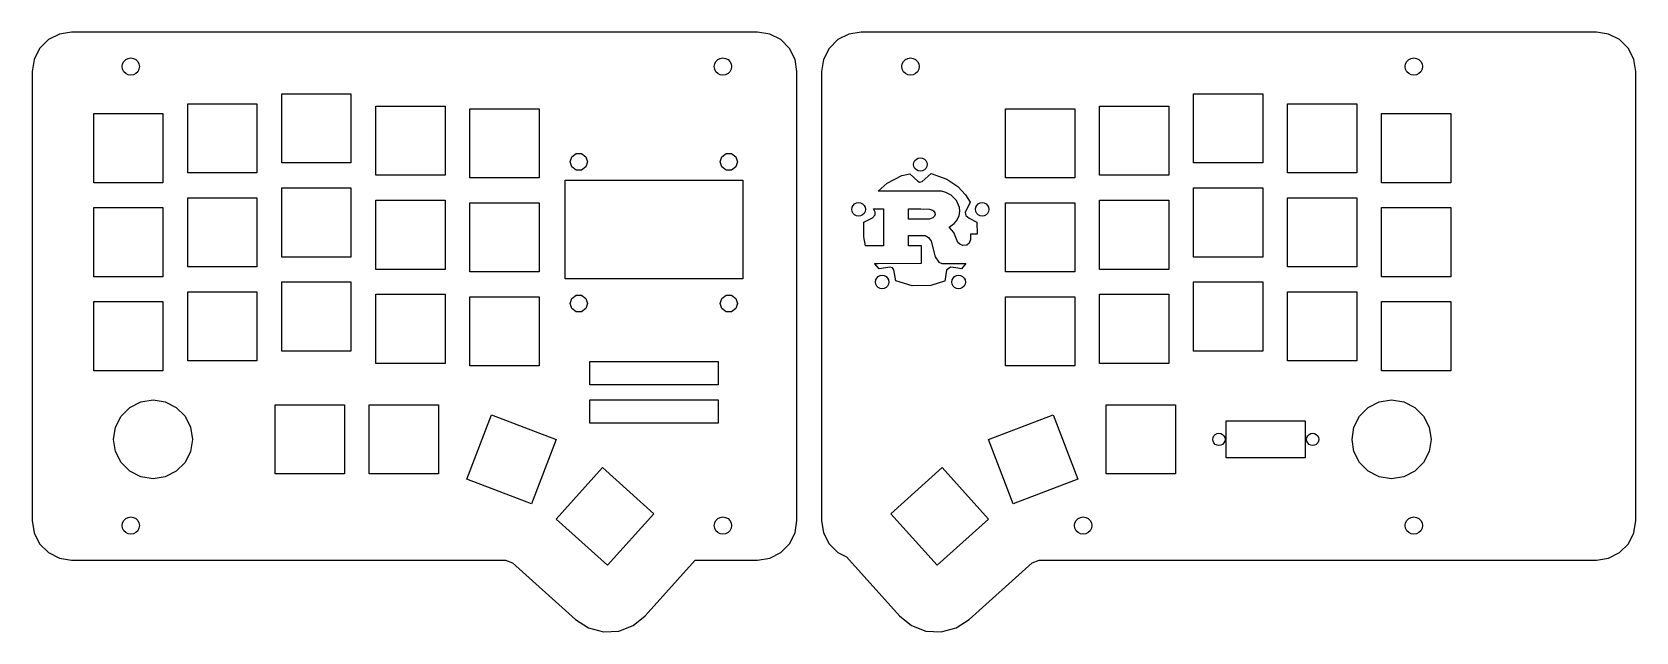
# Model space of a CAD drawing. Header units: metres. Extents: x -160 to 165, y -62 to 60.
import ezdxf

# ---------------------------------------------------------------- set-up
doc = ezdxf.new("R2010")
doc.units = ezdxf.units.M

msp = doc.modelspace()

# ---------------------------------------------------------------- linework, layer by layer
for p, q in [((-154.472, 59.6085), (-156.702, 58.4721)), ((-152, 60), (-154.472, 59.6085)), ((-13, 60), (-152, 60)), ((-10.5279, 59.6085), (-13, 60)), ((-8.29771, 58.4721), (-10.5279, 59.6085)), ((5.52786, 59.6085), (3.29771, 58.4721)), ((8, 60), (5.52786, 59.6085)), ((157, 60), (8, 60)), ((159.472, 59.6085), (157, 60)), ((161.702, 58.4721), (159.472, 59.6085)), ((-158.472, 56.7023), (-159.608, 54.4721)), ((-156.702, 58.4721), (-158.472, 56.7023)), ((-6.52786, 56.7023), (-8.29771, 58.4721)), ((-5.39154, 54.4721), (-6.52786, 56.7023)), ((1.52786, 56.7023), (0.39154, 54.4721)), ((3.29771, 58.4721), (1.52786, 56.7023)), ((163.472, 56.7023), (161.702, 58.4721)), ((164.608, 54.4721), (163.472, 56.7023)), ((-159.608, 54.4721), (-160, 52)), ((-160, 52), (-160, -39)), ((-141.75, 53), (-141.664, 53.5408)), ((-141.664, 52.4592), (-141.75, 53)), ((-141.664, 53.5408), (-141.416, 54.0286)), ((-141.416, 51.9714), (-141.664, 52.4592)), ((-141.416, 54.0286), (-141.029, 54.4158)), ((-141.029, 54.4158), (-140.541, 54.6644)), ((-140.541, 54.6644), (-140, 54.75)), ((-140, 54.75), (-139.459, 54.6644)), ((-139.459, 54.6644), (-138.971, 54.4158)), ((-138.971, 54.4158), (-138.584, 54.0286)), ((-138.584, 54.0286), (-138.336, 53.5408)), ((-138.336, 52.4592), (-138.584, 51.9714)), ((-138.336, 53.5408), (-138.25, 53)), ((-138.25, 53), (-138.336, 52.4592)), ((-21.75, 53), (-21.6644, 53.5408)), ((-21.6644, 52.4592), (-21.75, 53)), ((-21.6644, 53.5408), (-21.4158, 54.0286)), ((-21.4158, 51.9714), (-21.6644, 52.4592)), ((-21.4158, 54.0286), (-21.0286, 54.4158)), ((-21.0286, 54.4158), (-20.5408, 54.6644)), ((-20.5408, 54.6644), (-20, 54.75)), ((-20, 54.75), (-19.4592, 54.6644)), ((-19.4592, 54.6644), (-18.9714, 54.4158)), ((-18.9714, 54.4158), (-18.5842, 54.0286)), ((-18.5842, 54.0286), (-18.3357, 53.5408)), ((-18.3357, 52.4592), (-18.5842, 51.9714)), ((-18.3357, 53.5408), (-18.25, 53)), ((-18.25, 53), (-18.3357, 52.4592)), ((-5, 52), (-5.39154, 54.4721)), ((-5, -39), (-5, 52)), ((0.39154, 54.4721), (0, 52)), ((0, 52), (0, -39)), ((16.25, 53), (16.3357, 53.5408)), ((16.3357, 52.4592), (16.25, 53)), ((16.3357, 53.5408), (16.5842, 54.0286)), ((16.5842, 51.9714), (16.3357, 52.4592)), ((16.5842, 54.0286), (16.9714, 54.4158)), ((16.9714, 54.4158), (17.4592, 54.6644)), ((17.4592, 54.6644), (18, 54.75)), ((18, 54.75), (18.5408, 54.6644)), ((18.5408, 54.6644), (19.0286, 54.4158)), ((19.0286, 54.4158), (19.4158, 54.0286)), ((19.4158, 54.0286), (19.6644, 53.5408)), ((19.6644, 52.4592), (19.4158, 51.9714)), ((19.6644, 53.5408), (19.75, 53)), ((19.75, 53), (19.6644, 52.4592)), ((118.25, 53), (118.336, 53.5408)), ((118.336, 52.4592), (118.25, 53)), ((118.336, 53.5408), (118.584, 54.0286)), ((118.584, 51.9714), (118.336, 52.4592)), ((118.584, 54.0286), (118.971, 54.4158)), ((118.971, 54.4158), (119.459, 54.6644)), ((119.459, 54.6644), (120, 54.75)), ((120, 54.75), (120.541, 54.6644)), ((120.541, 54.6644), (121.029, 54.4158)), ((121.029, 54.4158), (121.416, 54.0286)), ((121.416, 54.0286), (121.664, 53.5408)), ((121.664, 52.4592), (121.416, 51.9714)), ((121.664, 53.5408), (121.75, 53)), ((121.75, 53), (121.664, 52.4592)), ((165, 52), (164.608, 54.4721)), ((165, -39), (165, 52)), ((-141.029, 51.5842), (-141.416, 51.9714)), ((-140.541, 51.3357), (-141.029, 51.5842)), ((-140, 51.25), (-140.541, 51.3357)), ((-139.459, 51.3357), (-140, 51.25)), ((-138.971, 51.5842), (-139.459, 51.3357)), ((-138.584, 51.9714), (-138.971, 51.5842)), ((-21.0286, 51.5842), (-21.4158, 51.9714)), ((-20.5408, 51.3357), (-21.0286, 51.5842)), ((-20, 51.25), (-20.5408, 51.3357)), ((-19.4592, 51.3357), (-20, 51.25)), ((-18.9714, 51.5842), (-19.4592, 51.3357)), ((-18.5842, 51.9714), (-18.9714, 51.5842)), ((16.9714, 51.5842), (16.5842, 51.9714)), ((17.4592, 51.3357), (16.9714, 51.5842)), ((18, 51.25), (17.4592, 51.3357)), ((18.5408, 51.3357), (18, 51.25)), ((19.0286, 51.5842), (18.5408, 51.3357)), ((19.4158, 51.9714), (19.0286, 51.5842)), ((118.971, 51.5842), (118.584, 51.9714)), ((119.459, 51.3357), (118.971, 51.5842)), ((120, 51.25), (119.459, 51.3357)), ((120.541, 51.3357), (120, 51.25)), ((121.029, 51.5842), (120.541, 51.3357)), ((121.416, 51.9714), (121.029, 51.5842)), ((-109.375, 33.475), (-109.375, 47.475)), ((-109.375, 47.475), (-95.375, 47.475)), ((-95.375, 47.475), (-95.375, 33.475)), ((75.375, 33.475), (75.375, 47.475)), ((75.375, 47.475), (89.375, 47.475)), ((89.375, 47.475), (89.375, 33.475)), ((-147.475, 29.475), (-147.475, 43.475)), ((-147.475, 43.475), (-133.475, 43.475)), ((-133.475, 43.475), (-133.475, 29.475)), ((-128.425, 31.475), (-128.425, 45.475)), ((-128.425, 45.475), (-114.425, 45.475)), ((-114.425, 45.475), (-114.425, 31.475)), ((-90.325, 30.975), (-90.325, 44.975)), ((-90.325, 44.975), (-76.325, 44.975)), ((-76.325, 44.975), (-76.325, 30.975)), ((-71.275, 30.475), (-71.275, 44.475)), ((-71.275, 44.475), (-57.275, 44.475)), ((-57.275, 44.475), (-57.275, 30.475)), ((37.275, 30.475), (37.275, 44.475)), ((37.275, 44.475), (51.275, 44.475)), ((51.275, 44.475), (51.275, 30.475)), ((56.325, 30.975), (56.325, 44.975)), ((56.325, 44.975), (70.325, 44.975)), ((70.325, 44.975), (70.325, 30.975)), ((94.425, 31.475), (94.425, 45.475)), ((94.425, 45.475), (108.425, 45.475)), ((108.425, 45.475), (108.425, 31.475)), ((113.475, 29.475), (113.475, 43.475)), ((113.475, 43.475), (127.475, 43.475)), ((127.475, 43.475), (127.475, 29.475)), ((-95.375, 33.475), (-109.375, 33.475)), ((-50.95, 33.7), (-50.6158, 34.7286)), ((-50.6158, 32.6714), (-50.95, 33.7)), ((-50.6158, 34.7286), (-49.7408, 35.3643)), ((-49.7408, 32.0356), (-50.6158, 32.6714)), ((-49.7408, 35.3643), (-48.6592, 35.3643)), ((-48.6592, 35.3643), (-47.7842, 34.7286)), ((-47.7842, 32.6714), (-48.6592, 32.0356)), ((-47.7842, 34.7286), (-47.45, 33.7)), ((-47.45, 33.7), (-47.7842, 32.6714)), ((-20.55, 33.7), (-20.2158, 34.7286)), ((-20.2158, 32.6714), (-20.55, 33.7)), ((-20.2158, 34.7286), (-19.3408, 35.3643)), ((-19.3408, 32.0356), (-20.2158, 32.6714)), ((-19.3408, 35.3643), (-18.2592, 35.3643)), ((-18.2592, 35.3643), (-17.3842, 34.7286)), ((-17.3842, 32.6714), (-18.2592, 32.0356)), ((-17.3842, 34.7286), (-17.05, 33.7)), ((-17.05, 33.7), (-17.3842, 32.6714)), ((18.625, 33.167), (18.6923, 33.5919)), ((18.6923, 32.7421), (18.625, 33.167)), ((18.6923, 33.5919), (18.8876, 33.9752)), ((18.8876, 32.3588), (18.6923, 32.7421)), ((18.8876, 33.9752), (19.1918, 34.2794)), ((19.1918, 34.2794), (19.5751, 34.4747)), ((19.5751, 34.4747), (20, 34.542)), ((20, 34.542), (20.4249, 34.4747)), ((20.4249, 34.4747), (20.8082, 34.2794)), ((20.8082, 34.2794), (21.1124, 33.9752)), ((21.1124, 33.9752), (21.3077, 33.5919)), ((21.3077, 32.7421), (21.1124, 32.3588)), ((21.3077, 33.5919), (21.375, 33.167)), ((21.375, 33.167), (21.3077, 32.7421)), ((89.375, 33.475), (75.375, 33.475)), ((-133.475, 29.475), (-147.475, 29.475)), ((-114.425, 31.475), (-128.425, 31.475)), ((-76.325, 30.975), (-90.325, 30.975)), ((-57.275, 30.475), (-71.275, 30.475)), ((-52, 10), (-52, 30)), ((-52, 30), (-16, 30)), ((-48.6592, 32.0356), (-49.7408, 32.0356)), ((-18.2592, 32.0356), (-19.3408, 32.0356)), ((-16, 30), (-16, 10)), ((11.4651, 27.7846), (13.2417, 29.3523)), ((13.2417, 29.3523), (16.2753, 30.9215)), ((16.2753, 30.9215), (17.8748, 31.2858)), ((17.8748, 31.2858), (19.4871, 29.7662)), ((19.1918, 32.0546), (18.8876, 32.3588)), ((19.5751, 31.8593), (19.1918, 32.0546)), ((19.4871, 29.7662), (19.8474, 29.6)), ((20, 31.792), (19.5751, 31.8593)), ((19.8474, 29.6), (20.3904, 29.6934)), ((20.4249, 31.8593), (20, 31.792)), ((20.3904, 29.6934), (22.1617, 31.3247)), ((20.8082, 32.0546), (20.4249, 31.8593)), ((21.1124, 32.3588), (20.8082, 32.0546)), ((22.1617, 31.3247), (25.3389, 30.2171)), ((25.3389, 30.2171), (27.5602, 28.7014)), ((51.275, 30.475), (37.275, 30.475)), ((70.325, 30.975), (56.325, 30.975)), ((108.425, 31.475), (94.425, 31.475)), ((127.475, 29.475), (113.475, 29.475)), ((-128.425, 12.425), (-128.425, 26.425)), ((-128.425, 26.425), (-114.425, 26.425)), ((-114.425, 26.425), (-114.425, 12.425)), ((-109.375, 14.425), (-109.375, 28.425)), ((-109.375, 28.425), (-95.375, 28.425)), ((-95.375, 28.425), (-95.375, 14.425)), ((17.8786, 27.7687), (11.4651, 27.7846)), ((24.2921, 27.7497), (17.8786, 27.7687)), ((25.1765, 27.5091), (24.2921, 27.7497)), ((26.2182, 26.9653), (25.1765, 27.5091)), ((27.3093, 25.8832), (26.2182, 26.9653)), ((27.5602, 28.7014), (29.1404, 27.0195)), ((29.1404, 27.0195), (30.1246, 25.5113)), ((75.375, 14.425), (75.375, 28.425)), ((75.375, 28.425), (89.375, 28.425)), ((89.375, 28.425), (89.375, 14.425)), ((94.425, 12.425), (94.425, 26.425)), ((94.425, 26.425), (108.425, 26.425)), ((108.425, 26.425), (108.425, 12.425)), ((-147.475, 10.425), (-147.475, 24.425)), ((-147.475, 24.425), (-133.475, 24.425)), ((-133.475, 24.425), (-133.475, 10.425)), ((-90.325, 11.925), (-90.325, 25.925)), ((-90.325, 25.925), (-76.325, 25.925)), ((-76.325, 25.925), (-76.325, 11.925)), ((-71.275, 11.425), (-71.275, 25.425)), ((-71.275, 25.425), (-57.275, 25.425)), ((-57.275, 25.425), (-57.275, 11.425)), ((6.10245, 24.0688), (6.16974, 24.4937)), ((6.16974, 23.6439), (6.10245, 24.0688)), ((6.16974, 24.4937), (6.36505, 24.877)), ((6.36505, 23.2606), (6.16974, 23.6439)), ((6.36505, 24.877), (6.66924, 25.1812)), ((6.66924, 22.9564), (6.36505, 23.2606)), ((6.66924, 25.1812), (7.05255, 25.3765)), ((7.05255, 22.7611), (6.66924, 22.9564)), ((7.05255, 25.3765), (7.47745, 25.4438)), ((7.47745, 22.6938), (7.05255, 22.7611)), ((7.47745, 25.4438), (7.90234, 25.3765)), ((7.90234, 22.7611), (7.47745, 22.6938)), ((7.90234, 25.3765), (8.28564, 25.1812)), ((8.28564, 22.9564), (7.90234, 22.7611)), ((8.28564, 25.1812), (8.58984, 24.877)), ((8.58984, 23.2606), (8.28564, 22.9564)), ((8.58984, 24.877), (8.78516, 24.4937)), ((8.78516, 23.6439), (8.58984, 23.2606)), ((8.78516, 24.4937), (8.85245, 24.0688)), ((8.85245, 24.0688), (8.78516, 23.6439)), ((10.3042, 22.388), (10.8683, 22.9688)), ((10.858, 23.5081), (10.5285, 24.181)), ((10.5285, 24.181), (12.5287, 24.181)), ((10.8683, 22.9688), (10.858, 23.5081)), ((12.5287, 24.181), (12.5129, 16.7039)), ((17.577, 24.181), (20.1071, 24.1807)), ((17.577, 22.0823), (17.577, 24.181)), ((20.1071, 24.1807), (21.8198, 24.1487)), ((21.8198, 24.1487), (22.4547, 23.9407)), ((22.4547, 23.9407), (22.6844, 23.7754)), ((22.6844, 23.7754), (22.9407, 23.401)), ((22.9913, 23.0591), (22.8573, 22.6997)), ((22.9407, 23.401), (22.9913, 23.0591)), ((27.9436, 24.4504), (27.3093, 25.8832)), ((27.3274, 21.7331), (27.8642, 22.7671)), ((27.8642, 22.7671), (28.0165, 23.6926)), ((28.0165, 23.6926), (27.9436, 24.4504)), ((30.1246, 25.5113), (29.0864, 23.4666)), ((29.0864, 23.4666), (29.1895, 22.8049)), ((29.1895, 22.8049), (29.8695, 22.2874)), ((31.1476, 24.0688), (31.2148, 24.4937)), ((31.2148, 23.6439), (31.1476, 24.0688)), ((31.2148, 24.4937), (31.4102, 24.877)), ((31.4102, 23.2606), (31.2148, 23.6439)), ((31.4102, 24.877), (31.7144, 25.1812)), ((31.7144, 22.9564), (31.4102, 23.2606)), ((31.7144, 25.1812), (32.0977, 25.3765)), ((32.0977, 22.7611), (31.7144, 22.9564)), ((32.0977, 25.3765), (32.5226, 25.4438)), ((32.5226, 22.6938), (32.0977, 22.7611)), ((32.5226, 25.4438), (32.9474, 25.3765)), ((32.9474, 22.7611), (32.5226, 22.6938)), ((32.9474, 25.3765), (33.3308, 25.1812)), ((33.3308, 22.9564), (32.9474, 22.7611)), ((33.3308, 25.1812), (33.6349, 24.877)), ((33.6349, 23.2606), (33.3308, 22.9564)), ((33.6349, 24.877), (33.8303, 24.4937)), ((33.8303, 23.6439), (33.6349, 23.2606)), ((33.8303, 24.4937), (33.8976, 24.0688)), ((33.8976, 24.0688), (33.8303, 23.6439)), ((37.275, 11.425), (37.275, 25.425)), ((37.275, 25.425), (51.275, 25.425)), ((51.275, 25.425), (51.275, 11.425)), ((56.325, 11.925), (56.325, 25.925)), ((56.325, 25.925), (70.325, 25.925)), ((70.325, 25.925), (70.325, 11.925)), ((113.475, 10.425), (113.475, 24.425)), ((113.475, 24.425), (127.475, 24.425)), ((127.475, 24.425), (127.475, 10.425)), ((8.53778, 21.4822), (10.3042, 22.388)), ((8.53806, 18.5311), (8.53778, 21.4822)), ((21.8791, 22.1014), (17.577, 22.0823)), ((22.548, 22.392), (21.8791, 22.1014)), ((22.8573, 22.6997), (22.548, 22.392)), ((25.8606, 20.4631), (26.8231, 21.1879)), ((26.7987, 19.3583), (25.8606, 20.4631)), ((26.8231, 21.1879), (27.3274, 21.7331)), ((29.8695, 22.2874), (31.4422, 21.4822)), ((31.4422, 21.4822), (31.4994, 19.0851)), ((8.9156, 16.688), (8.53806, 18.5311)), ((10.7127, 16.6944), (8.9156, 16.688)), ((12.5129, 16.7039), (10.7127, 16.6944)), ((17.577, 16.688), (17.5992, 18.7962)), ((20.2578, 16.6618), (17.577, 16.688)), ((17.5992, 18.7962), (20.962, 18.7491)), ((20.2473, 13.1424), (20.2578, 16.6618)), ((20.962, 18.7491), (21.6621, 18.3604)), ((21.6621, 18.3604), (22.1574, 17.6445)), ((22.1574, 17.6445), (23.0278, 14.4423)), ((27.619, 17.381), (26.7987, 19.3583)), ((27.9689, 17.0187), (27.619, 17.381)), ((28.6114, 16.7438), (27.9689, 17.0187)), ((29.4171, 16.8494), (28.6114, 16.7438)), ((29.878, 17.238), (29.4171, 16.8494)), ((30.1547, 17.9934), (29.878, 17.238)), ((30.1933, 19.0497), (30.1547, 17.9934)), ((31.4994, 19.0851), (30.1933, 19.0497)), ((-95.375, 14.425), (-109.375, 14.425)), ((10.7508, 13.0812), (11.4594, 13.0908)), ((10.7543, 13.0723), (10.7508, 13.0812)), ((11.6239, 12.0525), (10.7543, 13.0723)), ((11.4594, 13.0908), (20.2473, 13.1424)), ((23.0278, 14.4423), (23.724, 13.3966)), ((23.724, 13.3966), (24.3239, 13.1161)), ((24.3239, 13.1161), (29.2292, 13.0749)), ((29.2292, 13.0749), (28.3561, 12.0557)), ((89.375, 14.425), (75.375, 14.425)), ((-133.475, 10.425), (-147.475, 10.425)), ((-114.425, 12.425), (-128.425, 12.425)), ((-76.325, 11.925), (-90.325, 11.925)), ((-57.275, 11.425), (-71.275, 11.425)), ((-16, 10), (-52, 10)), ((10.8856, 9.34769), (10.9529, 9.77258)), ((10.9529, 9.77258), (11.1482, 10.1559)), ((11.1482, 10.1559), (11.4524, 10.4601)), ((11.4524, 10.4601), (11.8357, 10.6554)), ((13.9035, 12.3873), (11.6239, 12.0525)), ((11.8357, 10.6554), (12.2606, 10.7227)), ((12.2606, 10.7227), (12.6855, 10.6554)), ((12.6855, 10.6554), (13.0688, 10.4601)), ((13.0688, 10.4601), (13.373, 10.1559)), ((13.373, 10.1559), (13.5683, 9.77258)), ((13.5683, 9.77258), (13.6356, 9.34769)), ((14.3602, 12.2151), (13.9035, 12.3873)), ((14.6295, 11.856), (14.3602, 12.2151)), ((15.0548, 9.57446), (14.6295, 11.856)), ((25.3137, 11.7251), (24.9335, 9.55696)), ((26.0922, 12.3878), (25.3137, 11.7251)), ((27.1709, 12.2474), (26.0922, 12.3878)), ((26.3644, 9.34769), (26.4317, 9.77258)), ((26.4317, 9.77258), (26.627, 10.1559)), ((26.627, 10.1559), (26.9312, 10.4601)), ((26.9312, 10.4601), (27.3145, 10.6554)), ((28.3561, 12.0557), (27.1709, 12.2474)), ((27.3145, 10.6554), (27.7394, 10.7227)), ((27.7394, 10.7227), (28.1643, 10.6554)), ((28.1643, 10.6554), (28.5476, 10.4601)), ((28.5476, 10.4601), (28.8518, 10.1559)), ((28.8518, 10.1559), (29.0471, 9.77258)), ((29.0471, 9.77258), (29.1144, 9.34769)), ((51.275, 11.425), (37.275, 11.425)), ((70.325, 11.925), (56.325, 11.925)), ((108.425, 12.425), (94.425, 12.425)), ((127.475, 10.425), (113.475, 10.425)), ((-128.425, -6.62498), (-128.425, 7.37502)), ((-128.425, 7.37502), (-114.425, 7.37502)), ((-114.425, 7.37502), (-114.425, -6.62498)), ((-109.375, -4.62498), (-109.375, 9.37502)), ((-109.375, 9.37502), (-95.375, 9.37502)), ((-95.375, 9.37502), (-95.375, -4.62498)), ((-90.325, -7.12498), (-90.325, 6.87502)), ((-90.325, 6.87502), (-76.325, 6.87502)), ((-76.325, 6.87502), (-76.325, -7.12498)), ((-50.6158, 6.02863), (-49.7408, 6.66435)), ((-49.7408, 6.66435), (-48.6592, 6.66435)), ((-48.6592, 6.66435), (-47.7842, 6.02863)), ((-20.2158, 6.02863), (-19.3408, 6.66435)), ((-19.3408, 6.66435), (-18.2592, 6.66435)), ((-18.2592, 6.66435), (-17.3842, 6.02863)), ((10.9529, 8.92278), (10.8856, 9.34769)), ((11.1482, 8.53947), (10.9529, 8.92278)), ((11.4524, 8.23528), (11.1482, 8.53947)), ((11.8357, 8.03998), (11.4524, 8.23528)), ((12.2606, 7.97269), (11.8357, 8.03998)), ((12.6855, 8.03998), (12.2606, 7.97269)), ((13.0688, 8.23528), (12.6855, 8.03998)), ((13.373, 8.53947), (13.0688, 8.23528)), ((13.5683, 8.92278), (13.373, 8.53947)), ((13.6356, 9.34769), (13.5683, 8.92278)), ((18.3134, 8.57306), (15.0548, 9.57446)), ((22.1009, 8.64394), (18.3134, 8.57306)), ((24.9227, 9.54964), (22.1009, 8.64394)), ((24.9335, 9.55696), (24.9227, 9.54964)), ((26.4317, 8.92278), (26.3644, 9.34769)), ((26.627, 8.53947), (26.4317, 8.92278)), ((26.9312, 8.23528), (26.627, 8.53947)), ((27.3145, 8.03998), (26.9312, 8.23528)), ((27.7394, 7.97269), (27.3145, 8.03998)), ((28.1643, 8.03998), (27.7394, 7.97269)), ((28.5476, 8.23528), (28.1643, 8.03998)), ((28.8518, 8.53947), (28.5476, 8.23528)), ((29.0471, 8.92278), (28.8518, 8.53947)), ((29.1144, 9.34769), (29.0471, 8.92278)), ((56.325, -7.12498), (56.325, 6.87502)), ((56.325, 6.87502), (70.325, 6.87502)), ((70.325, 6.87502), (70.325, -7.12498)), ((75.375, -4.62498), (75.375, 9.37502)), ((75.375, 9.37502), (89.375, 9.37502)), ((89.375, 9.37502), (89.375, -4.62498)), ((94.425, -6.62498), (94.425, 7.37502)), ((94.425, 7.37502), (108.425, 7.37502)), ((108.425, 7.37502), (108.425, -6.62498)), ((-147.475, -8.62498), (-147.475, 5.37502)), ((-147.475, 5.37502), (-133.475, 5.37502)), ((-133.475, 5.37502), (-133.475, -8.62498)), ((-71.275, -7.62498), (-71.275, 6.37502)), ((-71.275, 6.37502), (-57.275, 6.37502)), ((-57.275, 6.37502), (-57.275, -7.62498)), ((-50.95, 5), (-50.6158, 6.02863)), ((-50.6158, 3.97139), (-50.95, 5)), ((-49.7408, 3.33566), (-50.6158, 3.97139)), ((-48.6592, 3.33566), (-49.7408, 3.33566)), ((-47.7842, 3.97139), (-48.6592, 3.33566)), ((-47.7842, 6.02863), (-47.45, 5)), ((-47.45, 5), (-47.7842, 3.97139)), ((-20.55, 5), (-20.2158, 6.02863)), ((-20.2158, 3.97139), (-20.55, 5)), ((-19.3408, 3.33566), (-20.2158, 3.97139)), ((-18.2592, 3.33566), (-19.3408, 3.33566)), ((-17.3842, 3.97139), (-18.2592, 3.33566)), ((-17.3842, 6.02863), (-17.05, 5)), ((-17.05, 5), (-17.3842, 3.97139)), ((37.275, -7.62498), (37.275, 6.37502)), ((37.275, 6.37502), (51.275, 6.37502)), ((51.275, 6.37502), (51.275, -7.62498)), ((113.475, -8.62498), (113.475, 5.37502)), ((113.475, 5.37502), (127.475, 5.37502)), ((127.475, 5.37502), (127.475, -8.62498)), ((-95.375, -4.62498), (-109.375, -4.62498)), ((89.375, -4.62498), (75.375, -4.62498)), ((-133.475, -8.62498), (-147.475, -8.62498)), ((-114.425, -6.62498), (-128.425, -6.62498)), ((-76.325, -7.12498), (-90.325, -7.12498)), ((-57.275, -7.62498), (-71.275, -7.62498)), ((-47, -11.5), (-47, -6.75)), ((-47, -6.75), (-21, -6.75)), ((-21, -6.75), (-21, -11.5)), ((51.275, -7.62498), (37.275, -7.62498)), ((70.325, -7.12498), (56.325, -7.12498)), ((108.425, -6.62498), (94.425, -6.62498)), ((127.475, -8.62498), (113.475, -8.62498)), ((-21, -11.5), (-47, -11.5)), ((-141.947, -17.8227), (-140.177, -16.0529)), ((-140.177, -16.0529), (-137.947, -14.9165)), ((-137.947, -14.9165), (-135.475, -14.525)), ((-135.475, -14.525), (-133.003, -14.9165)), ((-133.003, -14.9165), (-130.773, -16.0529)), ((-130.773, -16.0529), (-129.003, -17.8227)), ((-110.725, -29.525), (-110.725, -15.525)), ((-110.725, -15.525), (-96.725, -15.525)), ((-96.725, -15.525), (-96.725, -29.525)), ((-91.675, -15.525), (-77.675, -15.525)), ((-91.675, -29.525), (-91.675, -15.525)), ((-77.675, -15.525), (-77.675, -29.525)), ((-47, -19.25), (-47, -14.5)), ((-47, -14.5), (-21, -14.5)), ((-21, -14.5), (-21, -19.25)), ((57.675, -29.525), (57.675, -15.525)), ((57.675, -15.525), (71.675, -15.525)), ((71.675, -15.525), (71.675, -29.525)), ((109.003, -17.8227), (110.773, -16.0529)), ((110.773, -16.0529), (113.003, -14.9165)), ((113.003, -14.9165), (115.475, -14.525)), ((115.475, -14.525), (117.947, -14.9165)), ((117.947, -14.9165), (120.177, -16.0529)), ((120.177, -16.0529), (121.947, -17.8227)), ((-143.083, -20.0529), (-141.947, -17.8227)), ((-129.003, -17.8227), (-127.867, -20.0529)), ((-71.8887, -30.5957), (-66.8791, -17.5227)), ((-66.8791, -17.5227), (-53.8061, -22.5323)), ((-21, -19.25), (-47, -19.25)), ((33.8061, -22.5323), (46.8791, -17.5227)), ((46.8791, -17.5227), (51.8887, -30.5957)), ((82, -26.275), (82, -18.775)), ((82, -18.775), (98, -18.775)), ((98, -18.775), (98, -26.275)), ((107.867, -20.0529), (109.003, -17.8227)), ((121.947, -17.8227), (123.083, -20.0529)), ((-143.475, -22.525), (-143.083, -20.0529)), ((-143.083, -24.9971), (-143.475, -22.525)), ((-127.867, -20.0529), (-127.475, -22.525)), ((-127.475, -22.525), (-127.867, -24.9971)), ((-53.8061, -22.5323), (-58.8157, -35.6053)), ((38.8157, -35.6053), (33.8061, -22.5323)), ((79.25, -22.525), (79.3112, -22.1387)), ((79.3112, -22.9113), (79.25, -22.525)), ((79.3112, -22.1387), (79.4887, -21.7903)), ((79.4887, -21.7903), (79.7653, -21.5137)), ((79.7653, -21.5137), (80.1137, -21.3362)), ((80.1137, -21.3362), (80.5, -21.275)), ((80.5, -21.275), (80.8863, -21.3362)), ((80.8863, -21.3362), (81.2347, -21.5137)), ((81.2347, -21.5137), (81.5113, -21.7903)), ((81.5113, -21.7903), (81.6888, -22.1387)), ((81.6888, -22.1387), (81.75, -22.525)), ((81.75, -22.525), (81.6888, -22.9113)), ((98.25, -22.525), (98.3112, -22.1387)), ((98.3112, -22.9113), (98.25, -22.525)), ((98.3112, -22.1387), (98.4887, -21.7903)), ((98.4887, -21.7903), (98.7653, -21.5137)), ((98.7653, -21.5137), (99.1137, -21.3362)), ((99.1137, -21.3362), (99.5, -21.275)), ((99.5, -21.275), (99.8863, -21.3362)), ((99.8863, -21.3362), (100.235, -21.5137)), ((100.235, -21.5137), (100.511, -21.7903)), ((100.511, -21.7903), (100.689, -22.1387)), ((100.689, -22.1387), (100.75, -22.525)), ((100.75, -22.525), (100.689, -22.9113)), ((107.475, -22.525), (107.867, -20.0529)), ((107.867, -24.9971), (107.475, -22.525)), ((123.083, -20.0529), (123.475, -22.525)), ((123.475, -22.525), (123.083, -24.9971)), ((-141.947, -27.2273), (-143.083, -24.9971)), ((-127.867, -24.9971), (-129.003, -27.2273)), ((79.4887, -23.2597), (79.3112, -22.9113)), ((79.7653, -23.5363), (79.4887, -23.2597)), ((80.1137, -23.7138), (79.7653, -23.5363)), ((80.5, -23.775), (80.1137, -23.7138)), ((80.8863, -23.7138), (80.5, -23.775)), ((81.2347, -23.5363), (80.8863, -23.7138)), ((81.5113, -23.2597), (81.2347, -23.5363)), ((81.6888, -22.9113), (81.5113, -23.2597)), ((98.4887, -23.2597), (98.3112, -22.9113)), ((98.7653, -23.5363), (98.4887, -23.2597)), ((99.1137, -23.7138), (98.7653, -23.5363)), ((99.5, -23.775), (99.1137, -23.7138)), ((99.8863, -23.7138), (99.5, -23.775)), ((100.235, -23.5363), (99.8863, -23.7138)), ((100.511, -23.2597), (100.235, -23.5363)), ((100.689, -22.9113), (100.511, -23.2597)), ((109.003, -27.2273), (107.867, -24.9971)), ((123.083, -24.9971), (121.947, -27.2273)), ((-140.177, -28.9971), (-141.947, -27.2273)), ((-137.947, -30.1334), (-140.177, -28.9971)), ((-130.773, -28.9971), (-133.003, -30.1334)), ((-129.003, -27.2273), (-130.773, -28.9971)), ((-53.7956, -38.6756), (-44.4398, -28.2608)), ((-44.4398, -28.2608), (-34.025, -37.6167)), ((14.025, -37.6167), (24.4398, -28.2608)), ((24.4398, -28.2608), (33.7956, -38.6756)), ((98, -26.275), (82, -26.275)), ((110.773, -28.9971), (109.003, -27.2273)), ((113.003, -30.1334), (110.773, -28.9971)), ((120.177, -28.9971), (117.947, -30.1334)), ((121.947, -27.2273), (120.177, -28.9971)), ((-135.475, -30.525), (-137.947, -30.1334)), ((-133.003, -30.1334), (-135.475, -30.525)), ((-96.725, -29.525), (-110.725, -29.525)), ((-77.675, -29.525), (-91.675, -29.525)), ((-58.8157, -35.6053), (-71.8887, -30.5957)), ((51.8887, -30.5957), (38.8157, -35.6053)), ((71.675, -29.525), (57.675, -29.525)), ((115.475, -30.525), (113.003, -30.1334)), ((117.947, -30.1334), (115.475, -30.525)), ((-160, -39), (-159.608, -41.4721)), ((-141.664, -39.4592), (-141.416, -38.9714)), ((-141.416, -38.9714), (-141.029, -38.5842)), ((-141.029, -38.5842), (-140.541, -38.3356)), ((-140.541, -38.3356), (-140, -38.25)), ((-140, -38.25), (-139.459, -38.3356)), ((-139.459, -38.3356), (-138.971, -38.5842)), ((-138.971, -38.5842), (-138.584, -38.9714)), ((-138.584, -38.9714), (-138.336, -39.4592)), ((-43.3808, -48.0315), (-53.7956, -38.6756)), ((-34.025, -37.6167), (-43.3808, -48.0315)), ((-21.6644, -39.4592), (-21.4158, -38.9714)), ((-21.4158, -38.9714), (-21.0286, -38.5842)), ((-21.0286, -38.5842), (-20.5408, -38.3356)), ((-20.5408, -38.3356), (-20, -38.25)), ((-20, -38.25), (-19.4592, -38.3356)), ((-19.4592, -38.3356), (-18.9714, -38.5842)), ((-18.9714, -38.5842), (-18.5842, -38.9714)), ((-18.5842, -38.9714), (-18.3357, -39.4592)), ((-5.39154, -41.4721), (-5, -39)), ((0, -39), (0.39154, -41.4721)), ((23.3808, -48.0315), (14.025, -37.6167)), ((33.7956, -38.6756), (23.3808, -48.0315)), ((51.3357, -39.4592), (51.5842, -38.9714)), ((51.5842, -38.9714), (51.9714, -38.5842)), ((51.9714, -38.5842), (52.4592, -38.3356)), ((52.4592, -38.3356), (53, -38.25)), ((53, -38.25), (53.5408, -38.3356)), ((53.5408, -38.3356), (54.0286, -38.5842)), ((54.0286, -38.5842), (54.4158, -38.9714)), ((54.4158, -38.9714), (54.6644, -39.4592)), ((118.336, -39.4592), (118.584, -38.9714)), ((118.584, -38.9714), (118.971, -38.5842)), ((118.971, -38.5842), (119.459, -38.3356)), ((119.459, -38.3356), (120, -38.25)), ((120, -38.25), (120.541, -38.3356)), ((120.541, -38.3356), (121.029, -38.5842)), ((121.029, -38.5842), (121.416, -38.9714)), ((121.416, -38.9714), (121.664, -39.4592)), ((164.608, -41.4721), (165, -39)), ((-159.608, -41.4721), (-158.472, -43.7023)), ((-141.75, -40), (-141.664, -39.4592)), ((-141.664, -40.5408), (-141.75, -40)), ((-141.416, -41.0286), (-141.664, -40.5408)), ((-141.029, -41.4158), (-141.416, -41.0286)), ((-140.541, -41.6643), (-141.029, -41.4158)), ((-140, -41.75), (-140.541, -41.6643)), ((-139.459, -41.6643), (-140, -41.75)), ((-138.971, -41.4158), (-139.459, -41.6643)), ((-138.584, -41.0286), (-138.971, -41.4158)), ((-138.336, -40.5408), (-138.584, -41.0286)), ((-138.336, -39.4592), (-138.25, -40)), ((-138.25, -40), (-138.336, -40.5408)), ((-21.75, -40), (-21.6644, -39.4592)), ((-21.6644, -40.5408), (-21.75, -40)), ((-21.4158, -41.0286), (-21.6644, -40.5408)), ((-21.0286, -41.4158), (-21.4158, -41.0286)), ((-20.5408, -41.6643), (-21.0286, -41.4158)), ((-20, -41.75), (-20.5408, -41.6643)), ((-19.4592, -41.6643), (-20, -41.75)), ((-18.9714, -41.4158), (-19.4592, -41.6643)), ((-18.5842, -41.0286), (-18.9714, -41.4158)), ((-18.3357, -40.5408), (-18.5842, -41.0286)), ((-18.3357, -39.4592), (-18.25, -40)), ((-18.25, -40), (-18.3357, -40.5408)), ((-6.52786, -43.7023), (-5.39154, -41.4721)), ((0.39154, -41.4721), (1.52786, -43.7023)), ((51.25, -40), (51.3357, -39.4592)), ((51.3357, -40.5408), (51.25, -40)), ((51.5842, -41.0286), (51.3357, -40.5408)), ((51.9714, -41.4158), (51.5842, -41.0286)), ((52.4592, -41.6643), (51.9714, -41.4158)), ((53, -41.75), (52.4592, -41.6643)), ((53.5408, -41.6643), (53, -41.75)), ((54.0286, -41.4158), (53.5408, -41.6643)), ((54.4158, -41.0286), (54.0286, -41.4158)), ((54.6644, -40.5408), (54.4158, -41.0286)), ((54.6644, -39.4592), (54.75, -40)), ((54.75, -40), (54.6644, -40.5408)), ((118.25, -40), (118.336, -39.4592)), ((118.336, -40.5408), (118.25, -40)), ((118.584, -41.0286), (118.336, -40.5408)), ((118.971, -41.4158), (118.584, -41.0286)), ((119.459, -41.6643), (118.971, -41.4158)), ((120, -41.75), (119.459, -41.6643)), ((120.541, -41.6643), (120, -41.75)), ((121.029, -41.4158), (120.541, -41.6643)), ((121.416, -41.0286), (121.029, -41.4158)), ((121.664, -40.5408), (121.416, -41.0286)), ((121.664, -39.4592), (121.75, -40)), ((121.75, -40), (121.664, -40.5408)), ((163.472, -43.7023), (164.608, -41.4721)), ((-158.472, -43.7023), (-156.702, -45.4721)), ((-156.702, -45.4721), (-154.472, -46.6085)), ((-10.5279, -46.6085), (-8.29771, -45.4721)), ((-8.29771, -45.4721), (-6.52786, -43.7023)), ((1.52786, -43.7023), (3.29771, -45.4721)), ((3.29771, -45.4721), (5.04471, -46.3623)), ((159.472, -46.6085), (161.702, -45.4721)), ((161.702, -45.4721), (163.472, -43.7023)), ((-154.472, -46.6085), (-152, -47)), ((-152, -47), (-64.083, -47)), ((-64.083, -47), (-62.6676, -47.5424)), ((-62.6676, -47.5424), (-49.8726, -59.0364)), ((-35.7507, -58.28), (-25.6176, -47)), ((-25.6176, -47), (-13, -47)), ((-13, -47), (-10.5279, -46.6085)), ((5.04471, -46.3623), (15.7507, -58.28)), ((29.8726, -59.0364), (42.6676, -47.5424)), ((42.6676, -47.5424), (44.083, -47)), ((44.083, -47), (157, -47)), ((157, -47), (159.472, -46.6085)), ((-38.1799, -60.2518), (-35.7507, -58.28)), ((15.7507, -58.28), (18.1799, -60.2518)), ((-49.8726, -59.0364), (-47.2467, -60.7374)), ((-47.2467, -60.7374), (-44.2236, -61.5437)), ((-44.2236, -61.5437), (-41.0994, -61.3763)), ((-41.0994, -61.3763), (-38.1799, -60.2518)), ((18.1799, -60.2518), (21.0994, -61.3763)), ((21.0994, -61.3763), (24.2236, -61.5437)), ((24.2236, -61.5437), (27.2467, -60.7374)), ((27.2467, -60.7374), (29.8726, -59.0364))]:
    msp.add_line(p, q)

doc.saveas('drawing.dxf')
